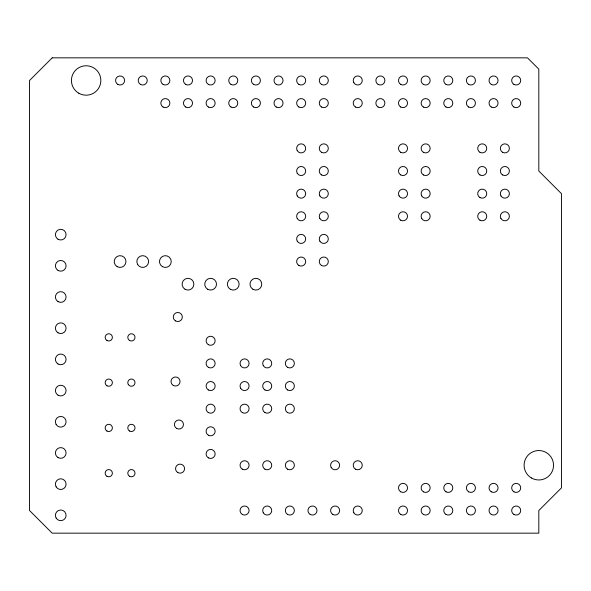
<?xml version="1.0" encoding="UTF-8"?>
<svg xmlns="http://www.w3.org/2000/svg" width="591" height="591" viewBox="0 0 591 591"><rect width="100%" height="100%" fill="white"/><g stroke="black" fill="none" stroke-linecap="round" stroke-linejoin="round"><path stroke-width="0.89" d="M52.185 57.844L29.55 80.479L29.55 510.521L52.185 533.156L538.815 533.156L538.815 510.521L561.45 487.893L561.45 193.649L538.815 171.013L538.815 69.162L527.497 57.844L52.185 57.844M421.723 218.544A4.529 4.529 0 0 0 429.568 218.544A4.529 4.529 0 0 0 425.646 211.755A4.529 4.529 0 0 0 421.723 218.544M400.75 220.199A4.529 4.529 0 0 0 407.539 216.284A4.529 4.529 0 0 0 400.75 212.361A4.529 4.529 0 0 0 400.75 220.199M421.723 195.909A4.529 4.529 0 0 0 429.568 195.909A4.529 4.529 0 0 0 425.646 189.12A4.529 4.529 0 0 0 421.723 195.909M399.095 195.909A4.529 4.529 0 0 0 406.933 195.909A4.529 4.529 0 0 0 403.01 189.12A4.529 4.529 0 0 0 399.095 195.909M423.385 174.936A4.529 4.529 0 0 0 430.174 171.013A4.529 4.529 0 0 0 423.385 167.09A4.529 4.529 0 0 0 423.385 174.936M400.75 174.936A4.529 4.529 0 0 0 407.539 171.013A4.529 4.529 0 0 0 400.75 167.09A4.529 4.529 0 0 0 400.75 174.936M423.385 152.301A4.529 4.529 0 0 0 430.174 148.378A4.529 4.529 0 0 0 423.385 144.455A4.529 4.529 0 0 0 423.385 152.301M400.75 152.301A4.529 4.529 0 0 0 407.539 148.378A4.529 4.529 0 0 0 400.75 144.455A4.529 4.529 0 0 0 400.75 152.301M287.581 469.173A4.529 4.529 0 0 0 294.37 465.257A4.529 4.529 0 0 0 287.581 461.335A4.529 4.529 0 0 0 287.581 469.173M264.945 469.173A4.529 4.529 0 0 0 271.734 465.257A4.529 4.529 0 0 0 264.945 461.335A4.529 4.529 0 0 0 264.945 469.173M242.31 469.173A4.529 4.529 0 0 0 249.099 465.257A4.529 4.529 0 0 0 242.31 461.335A4.529 4.529 0 0 0 242.31 469.173M208.357 344.686A4.529 4.529 0 0 0 215.146 340.771A4.529 4.529 0 0 0 208.357 336.848A4.529 4.529 0 0 0 208.357 344.686M208.357 367.321A4.529 4.529 0 0 0 215.146 363.399A4.529 4.529 0 0 0 208.357 359.483A4.529 4.529 0 0 0 208.357 367.321M208.357 389.957A4.529 4.529 0 0 0 215.146 386.034A4.529 4.529 0 0 0 208.357 382.118A4.529 4.529 0 0 0 208.357 389.957M208.357 412.592A4.529 4.529 0 0 0 215.146 408.669A4.529 4.529 0 0 0 208.357 404.746A4.529 4.529 0 0 0 208.357 412.592M208.357 435.227A4.529 4.529 0 0 0 215.146 431.304A4.529 4.529 0 0 0 208.357 427.382A4.529 4.529 0 0 0 208.357 435.227M208.357 457.855A4.529 4.529 0 0 0 215.146 453.94A4.529 4.529 0 0 0 208.357 450.017A4.529 4.529 0 0 0 208.357 457.855M264.945 412.592A4.529 4.529 0 0 0 271.734 408.669A4.529 4.529 0 0 0 264.945 404.746A4.529 4.529 0 0 0 264.945 412.592M264.945 389.957A4.529 4.529 0 0 0 271.734 386.034A4.529 4.529 0 0 0 264.945 382.118A4.529 4.529 0 0 0 264.945 389.957M263.291 365.666A4.529 4.529 0 0 0 271.129 365.666A4.529 4.529 0 0 0 267.206 358.877A4.529 4.529 0 0 0 263.291 365.666M177.802 472.571A4.529 4.529 0 0 0 184.591 468.648A4.529 4.529 0 0 0 177.802 464.733A4.529 4.529 0 0 0 177.802 472.571M140.459 84.395A4.529 4.529 0 0 0 147.248 80.479A4.529 4.529 0 0 0 140.459 76.557A4.529 4.529 0 0 0 140.459 84.395M117.823 84.395A4.529 4.529 0 0 0 124.612 80.479A4.529 4.529 0 0 0 117.823 76.557A4.529 4.529 0 0 0 117.823 84.395M297.236 173.274A4.529 4.529 0 0 0 305.082 173.274A4.529 4.529 0 0 0 301.159 166.485A4.529 4.529 0 0 0 297.236 173.274M230.992 84.395A4.529 4.529 0 0 0 237.781 80.479A4.529 4.529 0 0 0 230.992 76.557A4.529 4.529 0 0 0 230.992 84.395M253.628 84.395A4.529 4.529 0 0 0 260.417 80.479A4.529 4.529 0 0 0 253.628 76.557A4.529 4.529 0 0 0 253.628 84.395M208.357 84.395A4.529 4.529 0 0 0 215.146 80.479A4.529 4.529 0 0 0 208.357 76.557A4.529 4.529 0 0 0 208.357 84.395M513.919 107.03A4.529 4.529 0 0 0 520.708 103.107A4.529 4.529 0 0 0 513.919 99.192A4.529 4.529 0 0 0 513.919 107.03M491.284 107.03A4.529 4.529 0 0 0 498.073 103.107A4.529 4.529 0 0 0 491.284 99.192A4.529 4.529 0 0 0 491.284 107.03M468.648 107.03A4.529 4.529 0 0 0 475.437 103.107A4.529 4.529 0 0 0 468.648 99.192A4.529 4.529 0 0 0 468.648 107.03M446.013 107.03A4.529 4.529 0 0 0 452.809 103.107A4.529 4.529 0 0 0 446.013 99.192A4.529 4.529 0 0 0 446.013 107.03M423.385 107.03A4.529 4.529 0 0 0 430.174 103.107A4.529 4.529 0 0 0 423.385 99.192A4.529 4.529 0 0 0 423.385 107.03M400.75 107.03A4.529 4.529 0 0 0 407.539 103.107A4.529 4.529 0 0 0 400.75 99.192A4.529 4.529 0 0 0 400.75 107.03M378.114 107.03A4.529 4.529 0 0 0 384.904 103.107A4.529 4.529 0 0 0 378.114 99.192A4.529 4.529 0 0 0 378.114 107.03M355.479 107.03A4.529 4.529 0 0 0 362.268 103.107A4.529 4.529 0 0 0 355.479 99.192A4.529 4.529 0 0 0 355.479 107.03M321.526 107.03A4.529 4.529 0 0 0 328.323 103.107A4.529 4.529 0 0 0 321.526 99.192A4.529 4.529 0 0 0 321.526 107.03M298.898 107.03A4.529 4.529 0 0 0 305.687 103.107A4.529 4.529 0 0 0 298.898 99.192A4.529 4.529 0 0 0 298.898 107.03M276.263 107.03A4.529 4.529 0 0 0 283.052 103.107A4.529 4.529 0 0 0 276.263 99.192A4.529 4.529 0 0 0 276.263 107.03M253.628 107.03A4.529 4.529 0 0 0 260.417 103.107A4.529 4.529 0 0 0 253.628 99.192A4.529 4.529 0 0 0 253.628 107.03M230.992 107.03A4.529 4.529 0 0 0 237.781 103.107A4.529 4.529 0 0 0 230.992 99.192A4.529 4.529 0 0 0 230.992 107.03M208.357 107.03A4.529 4.529 0 0 0 215.146 103.107A4.529 4.529 0 0 0 208.357 99.192A4.529 4.529 0 0 0 208.357 107.03M185.722 107.03A4.529 4.529 0 0 0 192.518 103.107A4.529 4.529 0 0 0 185.722 99.192A4.529 4.529 0 0 0 185.722 107.03M163.094 107.03A4.529 4.529 0 0 0 169.883 103.107A4.529 4.529 0 0 0 163.094 99.192A4.529 4.529 0 0 0 163.094 107.03M310.209 514.443A4.529 4.529 0 0 0 317.005 510.521A4.529 4.529 0 0 0 310.209 506.605A4.529 4.529 0 0 0 310.209 514.443M479.966 152.301A4.529 4.529 0 0 0 486.755 148.378A4.529 4.529 0 0 0 479.966 144.455A4.529 4.529 0 0 0 479.966 152.301M263.291 512.789A4.529 4.529 0 0 0 271.129 512.789A4.529 4.529 0 0 0 267.206 505.999A4.529 4.529 0 0 0 263.291 512.789M207.685 289.28A5.88 5.88 0 0 0 216.505 284.182A5.88 5.88 0 0 0 207.685 279.092A5.88 5.88 0 0 0 207.685 289.28M287.581 514.443A4.529 4.529 0 0 0 294.37 510.521A4.529 4.529 0 0 0 287.581 506.605A4.529 4.529 0 0 0 287.581 514.443M400.75 514.443A4.529 4.529 0 0 0 407.539 510.521A4.529 4.529 0 0 0 400.75 506.605A4.529 4.529 0 0 0 400.75 514.443M423.385 514.443A4.529 4.529 0 0 0 430.174 510.521A4.529 4.529 0 0 0 423.385 506.605A4.529 4.529 0 0 0 423.385 514.443M468.648 514.443A4.529 4.529 0 0 0 475.437 510.521A4.529 4.529 0 0 0 468.648 506.605A4.529 4.529 0 0 0 468.648 514.443M446.013 514.443A4.529 4.529 0 0 0 452.809 510.521A4.529 4.529 0 0 0 446.013 506.605A4.529 4.529 0 0 0 446.013 514.443M491.284 514.443A4.529 4.529 0 0 0 498.073 510.521A4.529 4.529 0 0 0 491.284 506.605A4.529 4.529 0 0 0 491.284 514.443M513.919 514.443A4.529 4.529 0 0 0 520.708 510.521A4.529 4.529 0 0 0 513.919 506.605A4.529 4.529 0 0 0 513.919 514.443M400.75 491.808A4.529 4.529 0 0 0 407.539 487.893A4.529 4.529 0 0 0 400.75 483.97A4.529 4.529 0 0 0 400.75 491.808M423.385 491.808A4.529 4.529 0 0 0 430.174 487.893A4.529 4.529 0 0 0 423.385 483.97A4.529 4.529 0 0 0 423.385 491.808M446.013 491.808A4.529 4.529 0 0 0 452.809 487.893A4.529 4.529 0 0 0 446.013 483.97A4.529 4.529 0 0 0 446.013 491.808M468.648 491.808A4.529 4.529 0 0 0 475.437 487.893A4.529 4.529 0 0 0 468.648 483.97A4.529 4.529 0 0 0 468.648 491.808M513.919 491.808A4.529 4.529 0 0 0 520.708 487.893A4.529 4.529 0 0 0 513.919 483.97A4.529 4.529 0 0 0 513.919 491.808M491.284 491.808A4.529 4.529 0 0 0 498.073 487.893A4.529 4.529 0 0 0 491.284 483.97A4.529 4.529 0 0 0 491.284 491.808M163.094 84.395A4.529 4.529 0 0 0 169.883 80.479A4.529 4.529 0 0 0 163.094 76.557A4.529 4.529 0 0 0 163.094 84.395M468.648 84.395A4.529 4.529 0 0 0 475.437 80.479A4.529 4.529 0 0 0 468.648 76.557A4.529 4.529 0 0 0 468.648 84.395M446.013 84.395A4.529 4.529 0 0 0 452.809 80.479A4.529 4.529 0 0 0 446.013 76.557A4.529 4.529 0 0 0 446.013 84.395M423.385 84.395A4.529 4.529 0 0 0 430.174 80.479A4.529 4.529 0 0 0 423.385 76.557A4.529 4.529 0 0 0 423.385 84.395M400.75 84.395A4.529 4.529 0 0 0 407.539 80.479A4.529 4.529 0 0 0 400.75 76.557A4.529 4.529 0 0 0 400.75 84.395M378.114 84.395A4.529 4.529 0 0 0 384.904 80.479A4.529 4.529 0 0 0 378.114 76.557A4.529 4.529 0 0 0 378.114 84.395M321.526 84.395A4.529 4.529 0 0 0 328.323 80.479A4.529 4.529 0 0 0 321.526 76.557A4.529 4.529 0 0 0 321.526 84.395M353.824 82.74A4.529 4.529 0 0 0 361.662 82.74A4.529 4.529 0 0 0 357.747 75.951A4.529 4.529 0 0 0 353.824 82.74M276.263 84.395A4.529 4.529 0 0 0 283.052 80.479A4.529 4.529 0 0 0 276.263 76.557A4.529 4.529 0 0 0 276.263 84.395M298.898 84.395A4.529 4.529 0 0 0 305.687 80.479A4.529 4.529 0 0 0 298.898 76.557A4.529 4.529 0 0 0 298.898 84.395M56.108 424.441A5.349 5.349 0 0 0 65.372 424.441A5.349 5.349 0 0 0 60.74 416.426A5.349 5.349 0 0 0 56.108 424.441M58.066 457.589A5.349 5.349 0 0 0 66.089 452.957A5.349 5.349 0 0 0 58.066 448.325A5.349 5.349 0 0 0 58.066 457.589M58.066 364.019A5.349 5.349 0 0 0 66.089 359.394A5.349 5.349 0 0 0 58.066 354.763A5.349 5.349 0 0 0 58.066 364.019M58.066 395.209A5.349 5.349 0 0 0 66.089 390.577A5.349 5.349 0 0 0 58.066 385.953A5.349 5.349 0 0 0 58.066 395.209M58.066 332.836A5.349 5.349 0 0 0 66.089 328.204A5.349 5.349 0 0 0 58.066 323.572A5.349 5.349 0 0 0 58.066 332.836M58.066 301.646A5.349 5.349 0 0 0 66.089 297.014A5.349 5.349 0 0 0 58.066 292.382A5.349 5.349 0 0 0 58.066 301.646M56.108 486.821A5.349 5.349 0 0 0 65.372 486.821A5.349 5.349 0 0 0 60.74 478.799A5.349 5.349 0 0 0 56.108 486.821M56.108 518.012A5.349 5.349 0 0 0 65.372 518.012A5.349 5.349 0 0 0 60.74 509.989A5.349 5.349 0 0 0 56.108 518.012M58.066 239.266A5.349 5.349 0 0 0 66.089 234.634A5.349 5.349 0 0 0 58.066 230.01A5.349 5.349 0 0 0 58.066 239.266M58.066 270.456A5.349 5.349 0 0 0 66.089 265.824A5.349 5.349 0 0 0 58.066 261.192A5.349 5.349 0 0 0 58.066 270.456M230.313 289.28A5.88 5.88 0 0 0 239.141 284.182A5.88 5.88 0 0 0 230.313 279.092A5.88 5.88 0 0 0 230.313 289.28M252.948 289.28A5.88 5.88 0 0 0 261.769 284.182A5.88 5.88 0 0 0 252.948 279.092A5.88 5.88 0 0 0 252.948 289.28M137.629 264.487A5.88 5.88 0 0 0 147.816 264.487A5.88 5.88 0 0 0 142.719 255.667A5.88 5.88 0 0 0 137.629 264.487M117.144 266.644A5.88 5.88 0 0 0 125.964 261.547A5.88 5.88 0 0 0 117.144 256.457A5.88 5.88 0 0 0 117.144 266.644M162.414 266.644A5.88 5.88 0 0 0 171.235 261.547A5.88 5.88 0 0 0 162.414 256.457A5.88 5.88 0 0 0 162.414 266.644M185.049 289.28A5.88 5.88 0 0 0 193.87 284.182A5.88 5.88 0 0 0 185.049 279.092A5.88 5.88 0 0 0 185.049 289.28M332.844 514.443A4.529 4.529 0 0 0 339.633 510.521A4.529 4.529 0 0 0 332.844 506.605A4.529 4.529 0 0 0 332.844 514.443M242.31 514.443A4.529 4.529 0 0 0 249.099 510.521A4.529 4.529 0 0 0 242.31 506.605A4.529 4.529 0 0 0 242.31 514.443M185.722 84.395A4.529 4.529 0 0 0 192.518 80.479A4.529 4.529 0 0 0 185.722 76.557A4.529 4.529 0 0 0 185.722 84.395M491.284 84.395A4.529 4.529 0 0 0 498.073 80.479A4.529 4.529 0 0 0 491.284 76.557A4.529 4.529 0 0 0 491.284 84.395M513.919 84.395A4.529 4.529 0 0 0 520.708 80.479A4.529 4.529 0 0 0 513.919 76.557A4.529 4.529 0 0 0 513.919 84.395M353.824 512.789A4.529 4.529 0 0 0 361.662 512.789A4.529 4.529 0 0 0 357.747 505.999A4.529 4.529 0 0 0 353.824 512.789M240.655 365.666A4.529 4.529 0 0 0 248.493 365.666A4.529 4.529 0 0 0 244.571 358.877A4.529 4.529 0 0 0 240.655 365.666M287.581 412.592A4.529 4.529 0 0 0 294.37 408.669A4.529 4.529 0 0 0 287.581 404.746A4.529 4.529 0 0 0 287.581 412.592M287.581 367.321A4.529 4.529 0 0 0 294.37 363.399A4.529 4.529 0 0 0 287.581 359.483A4.529 4.529 0 0 0 287.581 367.321M287.581 389.957A4.529 4.529 0 0 0 294.37 386.034A4.529 4.529 0 0 0 287.581 382.118A4.529 4.529 0 0 0 287.581 389.957M173.274 385.428A4.529 4.529 0 0 0 180.063 381.513A4.529 4.529 0 0 0 173.274 377.59A4.529 4.529 0 0 0 173.274 385.428M176.672 428.438A4.529 4.529 0 0 0 183.461 424.515A4.529 4.529 0 0 0 176.672 420.593A4.529 4.529 0 0 0 176.672 428.438M175.542 320.92A4.529 4.529 0 0 0 182.331 317.005A4.529 4.529 0 0 0 175.542 313.082A4.529 4.529 0 0 0 175.542 320.92M321.526 152.301A4.529 4.529 0 0 0 328.323 148.378A4.529 4.529 0 0 0 321.526 144.455A4.529 4.529 0 0 0 321.526 152.301M321.526 265.47A4.529 4.529 0 0 0 328.323 261.547A4.529 4.529 0 0 0 321.526 257.632A4.529 4.529 0 0 0 321.526 265.47M297.236 150.639A4.529 4.529 0 0 0 305.082 150.639A4.529 4.529 0 0 0 301.159 143.849A4.529 4.529 0 0 0 297.236 150.639M298.898 265.47A4.529 4.529 0 0 0 305.687 261.547A4.529 4.529 0 0 0 298.898 257.632A4.529 4.529 0 0 0 298.898 265.47M331.189 467.518A4.529 4.529 0 0 0 339.027 467.518A4.529 4.529 0 0 0 335.112 460.729A4.529 4.529 0 0 0 331.189 467.518M355.479 469.173A4.529 4.529 0 0 0 362.268 465.257A4.529 4.529 0 0 0 355.479 461.335A4.529 4.529 0 0 0 355.479 469.173M297.236 195.909A4.529 4.529 0 0 0 305.082 195.909A4.529 4.529 0 0 0 301.159 189.12A4.529 4.529 0 0 0 297.236 195.909M321.526 174.936A4.529 4.529 0 0 0 328.323 171.013A4.529 4.529 0 0 0 321.526 167.09A4.529 4.529 0 0 0 321.526 174.936M297.236 218.544A4.529 4.529 0 0 0 305.082 218.544A4.529 4.529 0 0 0 301.159 211.755A4.529 4.529 0 0 0 297.236 218.544M319.871 195.909A4.529 4.529 0 0 0 327.71 195.909A4.529 4.529 0 0 0 323.794 189.12A4.529 4.529 0 0 0 319.871 195.909M297.236 241.18A4.529 4.529 0 0 0 305.082 241.18A4.529 4.529 0 0 0 301.159 234.391A4.529 4.529 0 0 0 297.236 241.18M319.871 218.544A4.529 4.529 0 0 0 327.71 218.544A4.529 4.529 0 0 0 323.794 211.755A4.529 4.529 0 0 0 319.871 218.544M242.31 412.592A4.529 4.529 0 0 0 249.099 408.669A4.529 4.529 0 0 0 242.31 404.746A4.529 4.529 0 0 0 242.31 412.592M319.871 241.18A4.529 4.529 0 0 0 327.71 241.18A4.529 4.529 0 0 0 323.794 234.391A4.529 4.529 0 0 0 319.871 241.18M240.655 388.302A4.529 4.529 0 0 0 248.493 388.302A4.529 4.529 0 0 0 244.571 381.513A4.529 4.529 0 0 0 240.655 388.302M129.592 431.046A3.62 3.62 0 0 0 135.021 427.906A3.62 3.62 0 0 0 129.592 424.774A3.62 3.62 0 0 0 129.592 431.046M106.964 431.046A3.62 3.62 0 0 0 112.386 427.906A3.62 3.62 0 0 0 106.964 424.774A3.62 3.62 0 0 0 106.964 431.046M106.964 385.775A3.62 3.62 0 0 0 112.386 382.643A3.62 3.62 0 0 0 106.964 379.511A3.62 3.62 0 0 0 106.964 385.775M128.269 384.453A3.62 3.62 0 0 0 134.534 384.453A3.62 3.62 0 0 0 131.401 379.023A3.62 3.62 0 0 0 128.269 384.453M106.964 340.505A3.62 3.62 0 0 0 112.386 337.372A3.62 3.62 0 0 0 106.964 334.24A3.62 3.62 0 0 0 106.964 340.505M129.592 340.505A3.62 3.62 0 0 0 135.021 337.372A3.62 3.62 0 0 0 129.592 334.24A3.62 3.62 0 0 0 129.592 340.505M106.964 476.309A3.62 3.62 0 0 0 112.386 473.177A3.62 3.62 0 0 0 106.964 470.044A3.62 3.62 0 0 0 106.964 476.309M129.592 476.309A3.62 3.62 0 0 0 135.021 473.177A3.62 3.62 0 0 0 129.592 470.044A3.62 3.62 0 0 0 129.592 476.309M500.946 218.544A4.529 4.529 0 0 0 508.785 218.544A4.529 4.529 0 0 0 504.862 211.755A4.529 4.529 0 0 0 500.946 218.544M479.966 220.199A4.529 4.529 0 0 0 486.755 216.284A4.529 4.529 0 0 0 479.966 212.361A4.529 4.529 0 0 0 479.966 220.199M500.946 195.909A4.529 4.529 0 0 0 508.785 195.909A4.529 4.529 0 0 0 504.862 189.12A4.529 4.529 0 0 0 500.946 195.909M479.966 197.564A4.529 4.529 0 0 0 486.755 193.649A4.529 4.529 0 0 0 479.966 189.726A4.529 4.529 0 0 0 479.966 197.564M502.601 174.936A4.529 4.529 0 0 0 509.39 171.013A4.529 4.529 0 0 0 502.601 167.09A4.529 4.529 0 0 0 502.601 174.936M479.966 174.936A4.529 4.529 0 0 0 486.755 171.013A4.529 4.529 0 0 0 479.966 167.09A4.529 4.529 0 0 0 479.966 174.936M502.601 152.301A4.529 4.529 0 0 0 509.39 148.378A4.529 4.529 0 0 0 502.601 144.455A4.529 4.529 0 0 0 502.601 152.301M531.457 477.993A14.709 14.709 0 0 0 553.531 465.257A14.709 14.709 0 0 0 531.457 452.514A14.709 14.709 0 0 0 531.457 477.993M78.78 93.215A14.709 14.709 0 0 0 100.847 80.479A14.709 14.709 0 0 0 78.78 67.736A14.709 14.709 0 0 0 78.78 93.215"/></g></svg>
